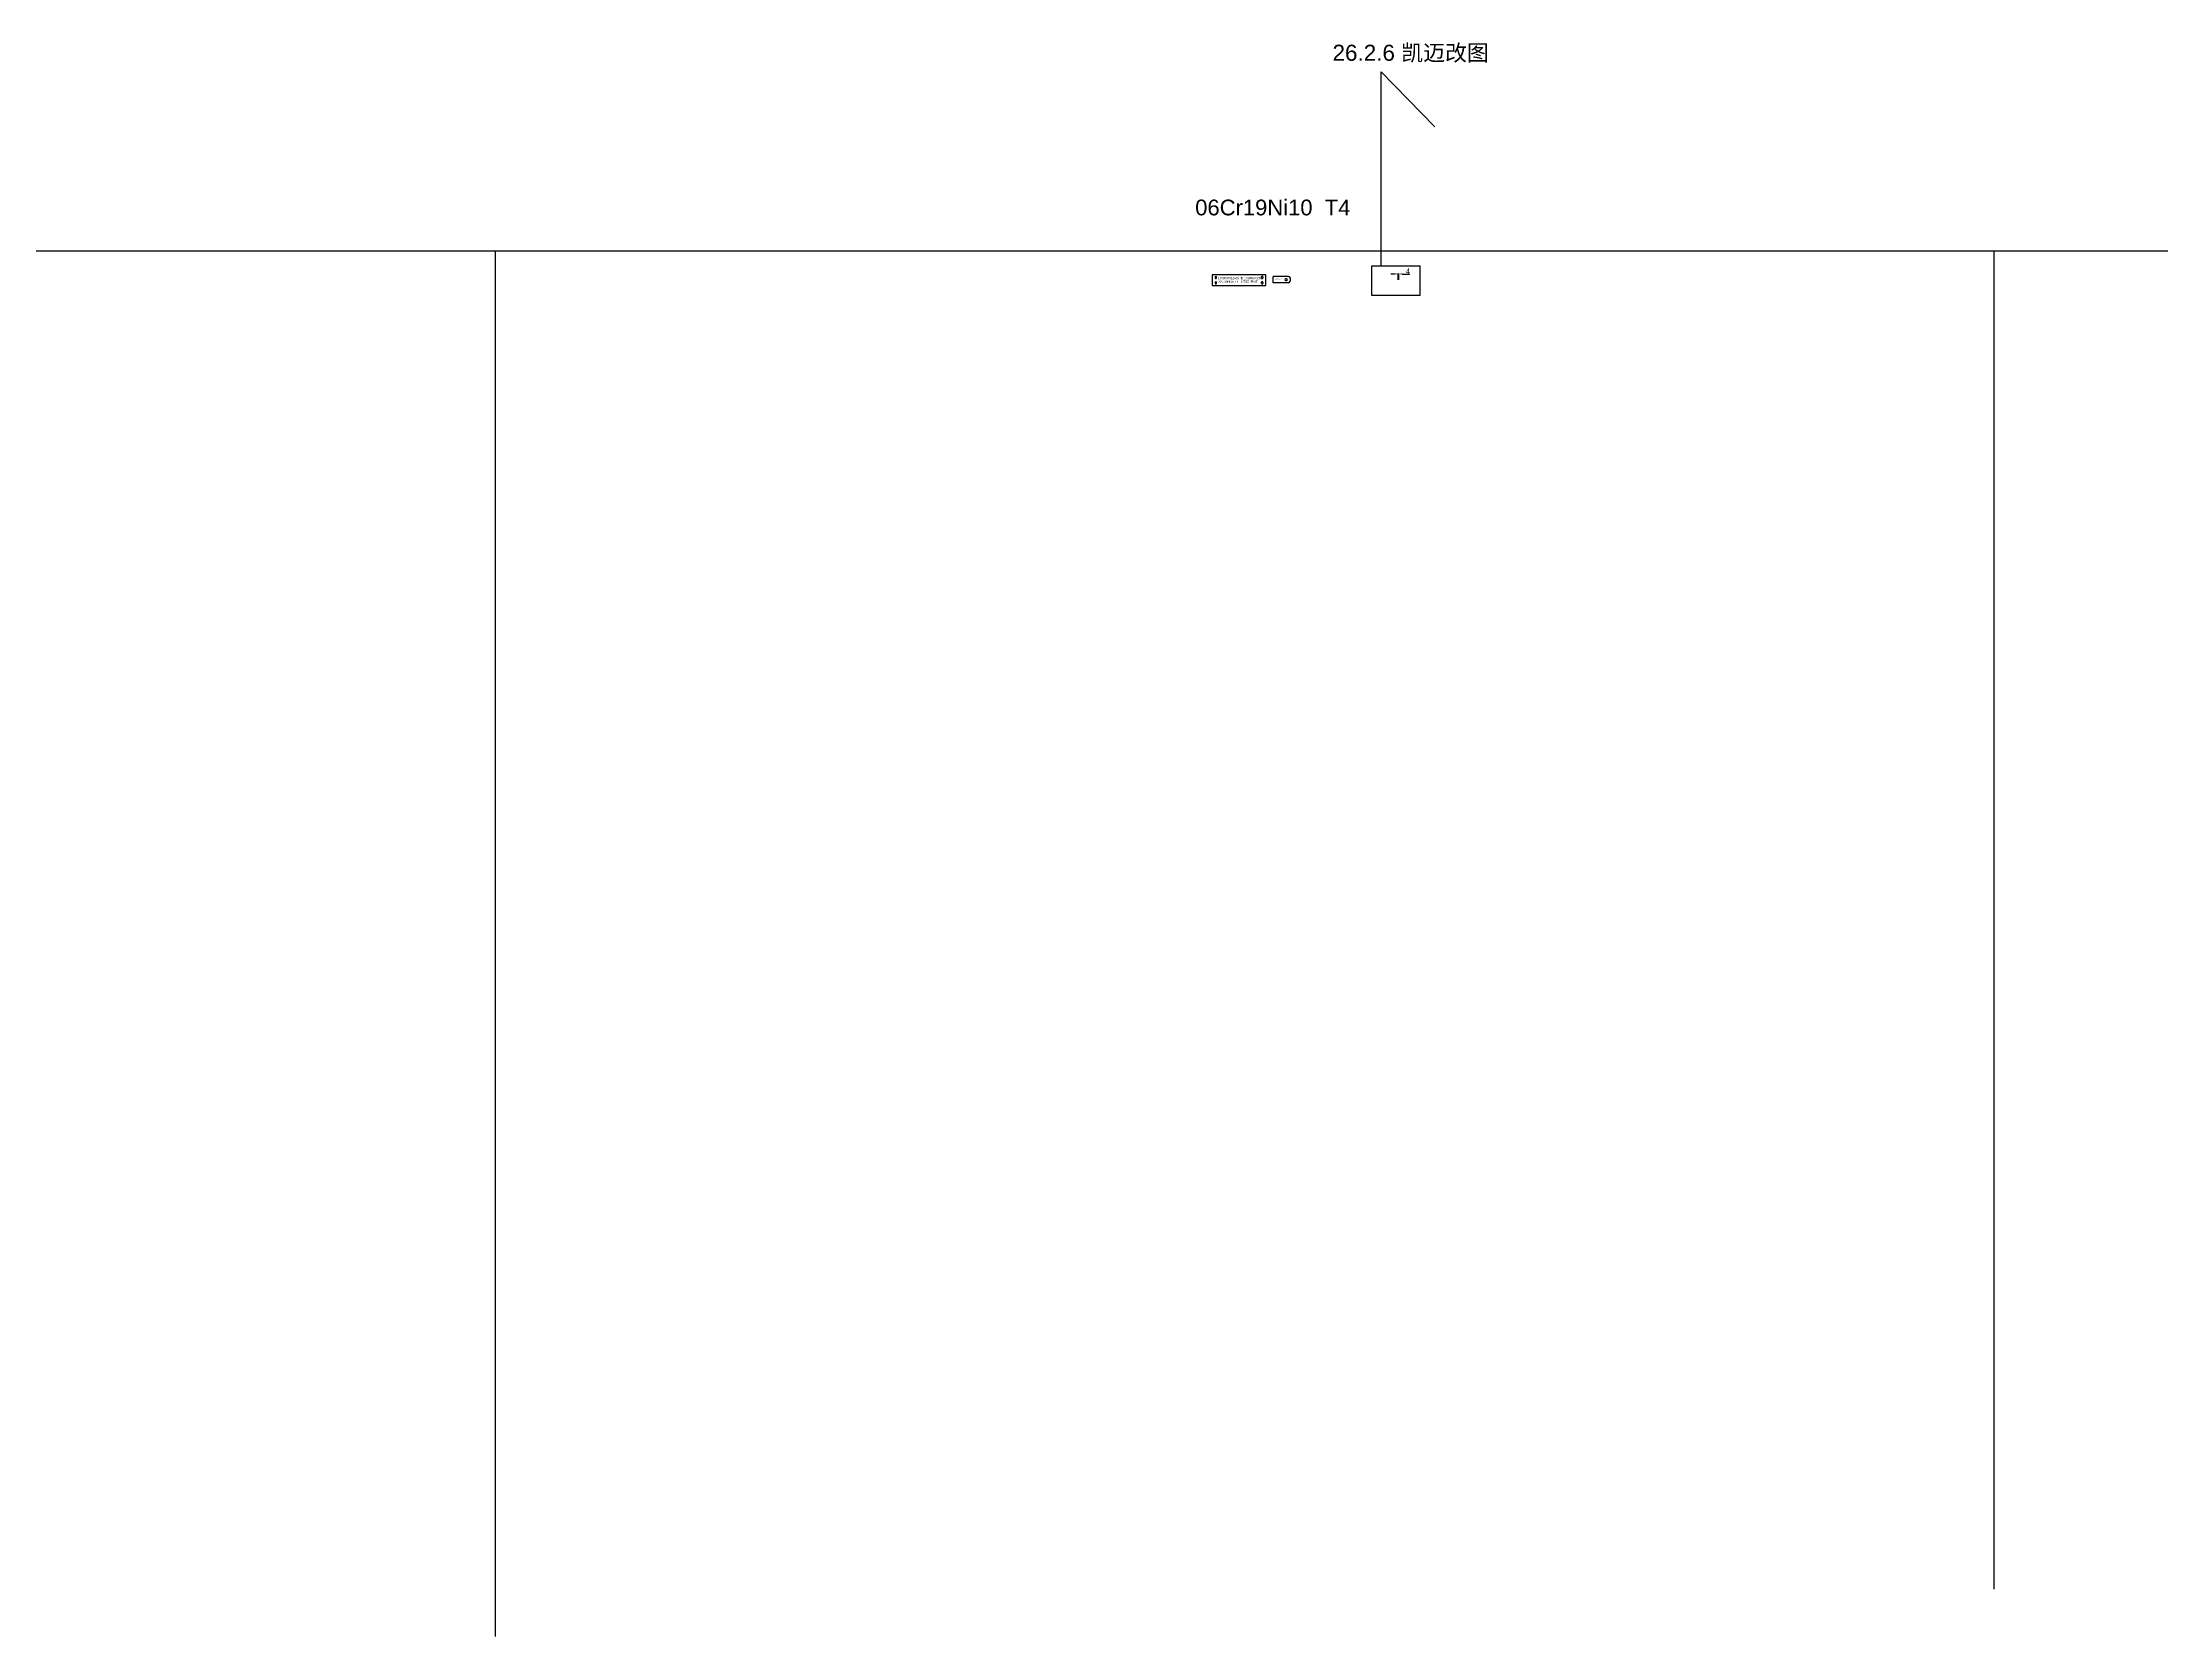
# Model space of a CAD drawing. Extents: x -6807 to 89536, y 8447 to 28731.
# Drawn here: x 5756 to 17624, y 9775 to 18707 of the extents above; entities that cross this region are included whole.
import ezdxf

# ---------------------------------------------------------------- set-up
doc = ezdxf.new("R2010")
doc.units = 0
doc.layers.get('0').update_dxf_attribs({"linetype": 'CONTINUOUS'})
doc.layers.get('DEFPOINTS').update_dxf_attribs({"linetype": 'CONTINUOUS'})
doc.styles.get("Standard").update_dxf_attribs({"font": 'arial.ttf'})
doc.dimstyles.new('0000', dxfattribs={"dimtxt": 30, "dimasz": 20, "dimexe": 1.25, "dimexo": 0.625, "dimtad": 1, "dimtxsty": 'STANDARD', "dimcen": 2.5, "dimazin": 3, "dimtfac": 1, "dimtmove": 0, "dimatfit": 3})

# ---------------------------------------------------------------- blocks, each defined once
blk = doc.blocks.new('101006002782____板')
at = {"color": 7, "linetype": 'CONTINUOUS'}
for p, q in [((1646590879.647563, 3306321519.050172), (1646590879.647563, 3306321458.050172)), ((1646591179.647563, 3306321519.050172), (1646590879.647563, 3306321519.050172)), ((1646590879.647563, 3306321458.050172), (1646591179.647563, 3306321458.050172)), ((1646590896.147563, 3306321507.050172), (1646590896.147563, 3306321501.050172)), ((1646590896.147563, 3306321477.050172), (1646590896.147563, 3306321471.050172)), ((1646590903.147563, 3306321501.050172), (1646590903.147563, 3306321507.050172)), ((1646590903.147563, 3306321471.050172), (1646590903.147563, 3306321477.050172)), ((1646591156.147563, 3306321501.050172), (1646591156.147563, 3306321507.050172)), ((1646591156.147563, 3306321471.050172), (1646591156.147563, 3306321477.050172)), ((1646591163.147563, 3306321507.050172), (1646591163.147563, 3306321501.050172)), ((1646591163.147563, 3306321477.050172), (1646591163.147563, 3306321471.050172)), ((1646591179.647563, 3306321458.050172), (1646591179.647563, 3306321519.050172))]:
    blk.add_line(p, q, dxfattribs=at)
for centre, start, end in [((1646590899.647563, 3306321507.050172), 0, 180), ((1646590899.647563, 3306321501.050172), 180, 0), ((1646590899.647563, 3306321477.050172), 0, 180), ((1646590899.647563, 3306321471.050172), 180, 0), ((1646591159.647563, 3306321507.050172), 0, 180), ((1646591159.647563, 3306321501.050172), 180, 0), ((1646591159.647563, 3306321477.050172), 0, 180), ((1646591159.647563, 3306321471.050172), 180, 0)]:
    blk.add_arc(centre, 3.5, start, end, dxfattribs=at)
at = {"color": 3, "insert": (1646590912.204683, 3306321505.389475), "char_height": 11.52, "width": 260.54186066, "attachment_point": 1}
blk.add_mtext('1303000012955  {\\fSimSun|b0|i0|c134|p54;板} 101006002782 \\P06Cr19Ni10  T4   1{\\fSimSun|b0|i0|c134|p54;件}/{\\fSimSun|b0|i0|c134|p54;套}  {\\fSimSun|b0|i0|c134|p54;共}5{\\fSimSun|b0|i0|c134|p54;件}', dxfattribs=at)
blk = doc.blocks.new('1303000019869_弯板_101006002')
at = {"color": 7}
blk.add_line((13156, 16962), (13156, 16997), dxfattribs=at)
at = {"color": 7, "linetype": 'CONTINUOUS'}
for p, q in [((13243, 16997), (13156, 16997)), ((13233, 16983), (13226, 16983)), ((13226, 16975), (13233, 16975)), ((13251, 16989), (13251, 16970)), ((13243, 16962), (13156, 16962))]:
    blk.add_line(p, q, dxfattribs=at)
for centre, radius, start, end in [((13226, 16979), 4, 90, 270), ((13233, 16979), 4, 270, 90), ((13243, 16989), 8, 0, 90), ((13243, 16970), 8, 270, 0)]:
    blk.add_arc(centre, radius, start, end, dxfattribs=at)
at = {"color": 3, "insert": (13168, 16985), "char_height": 1.707, "width": 49.66, "attachment_point": 1}
blk.add_mtext('1303000019869 {\\fSimSun|b0|i0|c134|p54;弯板 }101006002968  06Cr19Ni10_T4_GB_T4237_  2{\\fSimSun|b0|i0|c134|p54;件}/{\\fSimSun|b0|i0|c134|p54;套}   {\\fSimSun|b0|i0|c134|p54;共}10{\\fSimSun|b0|i0|c134|p54;件}', dxfattribs=at)
blk = doc.blocks.new('*D150')
at = {"color": 0}
for p, q in [((13328, 17409), (13308, 17409)), ((13348, 17377), (13348, 17411)), ((13348, 17409), (13352, 17409)), ((13352, 17377), (13352, 17411)), ((13372, 17409), (13414, 17409))]:
    blk.add_line(p, q, dxfattribs=at)
for points in [[(13328, 17413), (13328, 17406), (13348, 17409)], [(13372, 17413), (13372, 17406), (13352, 17409)]]:
    blk.add_solid(points, dxfattribs=at)
at = {"layer": 'DEFPOINTS', "color": 0}
for p in [(13348, 17376), (13352, 17409), (13352, 17376)]:
    blk.add_point(p, dxfattribs=at)
at = {"color": 0, "insert": (13403, 17425), "char_height": 30, "attachment_point": 5}
blk.add_mtext('4', dxfattribs=at)

msp = doc.modelspace()

# ---------------------------------------------------------------- linework, layer by layer
at = {"color": 2}
for p, q in [((13253.46568, 17454.60879), (13253.46568, 18541.05671)), ((13253.46568, 18541.05671), (13553.70743, 18233.91529))]:
    msp.add_line(p, q, dxfattribs=at)
at = {"color": 1}
for p, q in [((-6807.13249, 17538.64786), (89536.19673, 17538.64786)), ((8291.31726, 17538.64786), (8291.31726, 9775.28482)), ((16683.81512, 17538.64786), (16683.81512, 10040.79995))]:
    msp.add_line(p, q, dxfattribs=at)
at = {"color": 2}
msp.add_lwpolyline([(13200.78107, 17454.60879), (13469.961, 17454.60879), (13469.961, 17287.68854), (13200.78107, 17287.68854)], close=True, dxfattribs=at)

# ---------------------------------------------------------------- block references
at = {"color": 1}
for name, p in [('101006002782____板', (-1646578572.53152, -3306304113.83226)), ('1303000019869_弯板_101006002', (-508.48734, 398.03105))]:
    msp.add_blockref(name, p, dxfattribs=at)

# ---------------------------------------------------------------- texts
at = {"color": 2, "insert": (12927.71692, 18693.55845), "char_height": 90, "width": 997.3081956, "attachment_point": 1}
msp.add_mtext('{\\fArial|b0|i0|c0|p34;\\W1.51444; }26.2.6 {\\fSimSun|b0|i0|c134|p2;凯迈改图}', dxfattribs=at)
at = {"color": 1, "insert": (12211.64549, 17825.71348), "char_height": 88.15377, "width": 1152.8630926, "attachment_point": 1}
msp.add_mtext('06Cr19Ni10  T4', dxfattribs=at)

# ---------------------------------------------------------------- dimensions: what is measured, and where the dimension line sits
at = {"color": 1}
dim = msp.add_linear_dim(base=(13352.35425, 17409.25346), p1=(13348.35425, 17376.24552), p2=(13352.35425, 17376.24552), dimstyle='0000', dxfattribs=at)
dim.commit()
dim.dimension.update_dxf_attribs({"geometry": '*D150', "text_midpoint": (13403.35442, 17424.87846)})

doc.saveas('drawing.dxf')
